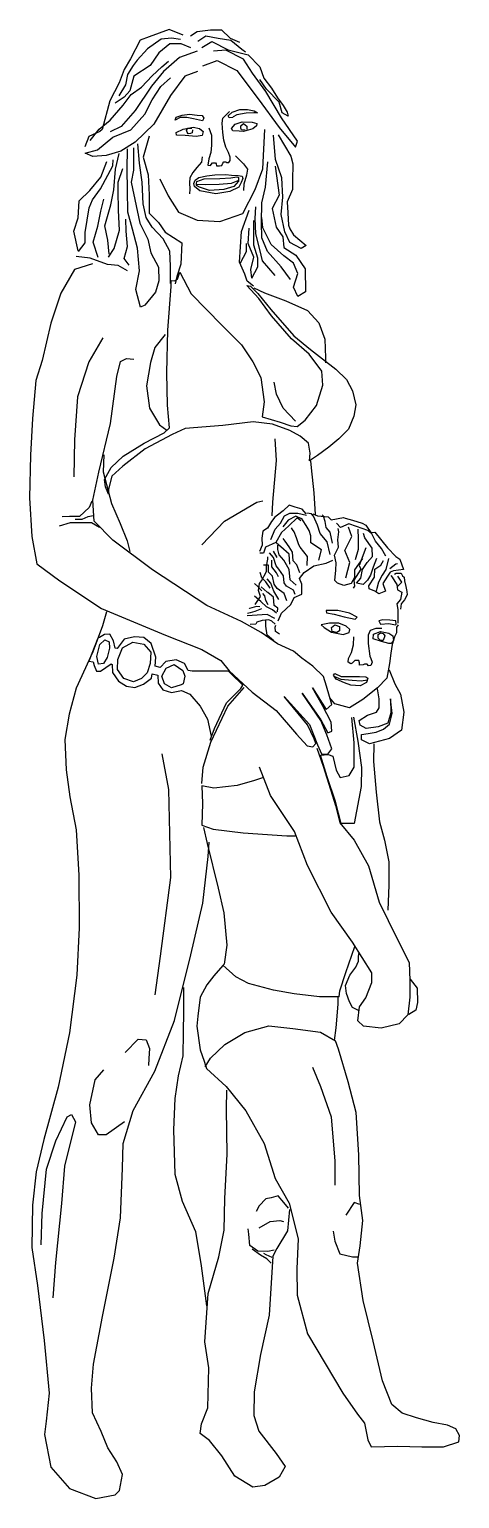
# Model space of a CAD drawing. Header units: metres. Extents: x -47.37 to -46.85, y -216.4 to -214.65.
import ezdxf

# ---------------------------------------------------------------- set-up
doc = ezdxf.new("R2010")
doc.units = ezdxf.units.M
doc.header["$MEASUREMENT"] = 0

# ---------------------------------------------------------------- blocks, each defined once
blk = doc.blocks.new('Mom & Daughter')
for points in [[(-0.7565, 5.5502), (-0.81, 5.5722), (-0.8855, 5.5434), (-0.9198, 5.531), (-0.9569, 5.4597), (-0.9802, 5.4199), (-0.9994, 5.3692), (-1.0351, 5.3006), (-1.0639, 5.1909), (-1.0735, 5.184), (-1.1147, 5.1648), (-1.1298, 5.125)], [(-0.7661, 5.5338), (-0.8004, 5.5392), (-0.8402, 5.5351), (-0.8924, 5.4981), (-0.9308, 5.4556), (-0.9459, 5.435), (-0.9679, 5.4007), (-0.9761, 5.3609), (-1.0008, 5.3198)], [(-0.7282, 5.5471), (-0.7031, 5.5645), (-0.6528, 5.5703), (-0.6103, 5.5703), (-0.5774, 5.5393), (-0.5426, 5.5239)], [(-0.7012, 5.5277), (-0.6702, 5.5471), (-0.6238, 5.5393), (-0.5755, 5.5316), (-0.5329, 5.4968), (-0.5194, 5.4872)], [(-0.703, 5.4888), (-0.7702, 5.4654), (-0.8306, 5.4119), (-0.8773, 5.3557), (-0.9392, 5.2636), (-0.9927, 5.2032), (-1.0339, 5.1826)], [(-0.7276, 5.5022), (-0.7647, 5.5173), (-0.8073, 5.5173), (-0.8484, 5.483), (-0.8814, 5.435), (-0.9445, 5.3939), (-0.9596, 5.339), (-0.9802, 5.3143), (-1.0145, 5.291)], [(-0.6857, 5.5026), (-0.647, 5.5258), (-0.5851, 5.4949), (-0.5097, 5.4756), (-0.4652, 5.4292), (-0.4498, 5.3867), (-0.4208, 5.348), (-0.3976, 5.3113), (-0.3763, 5.2823), (-0.3608, 5.2572), (-0.3569, 5.2417), (-0.3801, 5.2553), (-0.3917, 5.2958), (-0.4401, 5.3442), (-0.4652, 5.3809)], [(-0.6818, 5.4331), (-0.6277, 5.4543), (-0.5523, 5.4157), (-0.471, 5.3074), (-0.3917, 5.1992), (-0.3299, 5.1239), (-0.3221, 5.1471), (-0.3821, 5.2359), (-0.442, 5.3364), (-0.4923, 5.406), (-0.5271, 5.4582), (-0.5948, 5.493), (-0.6412, 5.4891)], [(-1.1106, 5.1497), (-1.0763, 5.1922), (-1.0337, 5.2265), (-0.9843, 5.2841), (-0.9541, 5.3239), (-0.9143, 5.3527), (-0.8745, 5.3952), (-0.8375, 5.4295), (-0.8127, 5.4515)], [(-0.7015, 5.4117), (-0.7495, 5.3939), (-0.8044, 5.3212), (-0.8677, 5.2112), (-0.9391, 5.1426), (-0.994, 5.1084), (-1.0489, 5.0919), (-1.0997, 5.0892), (-1.1285, 5.1015), (-1.0818, 5.1138), (-1.0242, 5.1618), (-0.9556, 5.1907), (-0.902, 5.2496), (-0.8746, 5.3045), (-0.8416, 5.3552), (-0.8046, 5.3882)], [(-0.6589, 5.1976), (-0.6494, 5.1692), (-0.6494, 5.1319), (-0.6507, 5.1039), (-0.6595, 5.0799), (-0.6621, 5.0558), (-0.6526, 5.0539), (-0.65, 5.0583), (-0.6456, 5.0647), (-0.6336, 5.0647), (-0.6311, 5.0609), (-0.6292, 5.0533), (-0.6184, 5.0533), (-0.6095, 5.0546), (-0.6057, 5.0628), (-0.6013, 5.0678), (-0.5937, 5.0685), (-0.5905, 5.0659), (-0.5829, 5.0659), (-0.5772, 5.0735), (-0.5779, 5.0862), (-0.5836, 5.1045), (-0.5943, 5.1241), (-0.6019, 5.1507), (-0.6057, 5.1799), (-0.6083, 5.216), (-0.6051, 5.235), (-0.5798, 5.2597)], [(-0.7206, 5.1902), (-0.7226, 5.1781), (-0.7281, 5.1762), (-0.7369, 5.1755), (-0.7409, 5.1811), (-0.7432, 5.1886), (-0.7389, 5.1967), (-0.7236, 5.197)], [(-0.5207, 5.1883), (-0.5351, 5.1896), (-0.5374, 5.1958), (-0.5374, 5.2059), (-0.5276, 5.2144), (-0.5142, 5.2046), (-0.5139, 5.1915)], [(-0.8857, 5.1657), (-0.909, 5.0862), (-0.8898, 5.019), (-0.8857, 4.9431), (-0.8857, 4.8732), (-0.85, 4.8375), (-0.8253, 4.8005), (-0.7621, 4.7607), (-0.7649, 4.6798), (-0.78, 4.6318), (-0.7868, 4.6044)], [(-0.8454, 5.0032), (-0.8132, 4.9387), (-0.7745, 4.8769), (-0.7036, 4.846), (-0.6172, 4.8421), (-0.5295, 4.8717), (-0.4831, 4.9632), (-0.4534, 5.0418), (-0.4457, 5.1913)], [(-0.3954, 5.1715), (-0.3471, 5.0903), (-0.3393, 5.0613), (-0.3413, 4.9975), (-0.3413, 4.9628), (-0.3606, 4.9164), (-0.3587, 4.8739), (-0.3567, 4.8275), (-0.3509, 4.814), (-0.3374, 4.7908), (-0.2891, 4.7502), (-0.3084, 4.7386), (-0.3509, 4.7618), (-0.3703, 4.8024), (-0.3838, 4.8681), (-0.378, 4.9338), (-0.3819, 5.0072), (-0.4051, 5.0768), (-0.4128, 5.1695)], [(-1.038, 4.7168), (-1.0422, 4.7703), (-1.0545, 4.8252), (-1.0312, 4.9047), (-1.0202, 4.9623), (-1.0133, 5.0405), (-0.9996, 5.0995)], [(-0.9447, 5.1214), (-0.9447, 5.0364), (-0.9543, 4.9911), (-0.9214, 4.8348), (-0.8912, 4.7744), (-0.8788, 4.7223), (-0.85, 4.6674), (-0.8486, 4.6153), (-0.861, 4.5728), (-0.9021, 4.5234), (-0.9186, 4.5152), (-0.9365, 4.5824), (-0.9227, 4.6537), (-0.9296, 4.7401), (-0.9488, 4.8128), (-0.9667, 4.8773), (-0.968, 4.961), (-0.9694, 5.0405), (-0.968, 5.1173)], [(-0.8047, 4.6057), (-0.8047, 4.6716), (-0.8074, 4.7292), (-0.8321, 4.7758), (-0.8747, 4.8197), (-0.8967, 4.8567), (-0.909, 4.9089), (-0.9118, 4.9911), (-0.9227, 5.0638), (-0.9282, 5.1365)], [(-0.6842, 5.0874), (-0.6874, 5.0665), (-0.7045, 5.0469), (-0.7197, 5.0279), (-0.7317, 5.0077), (-0.733, 4.9887), (-0.7317, 4.9641), (-0.733, 4.9463)], [(-0.5577, 5.0916), (-0.527, 5.061), (-0.5113, 5.0405), (-0.5154, 5.018), (-0.5256, 4.9839), (-0.5277, 4.96)], [(-1.1561, 4.7305), (-1.1726, 4.8046), (-1.1561, 4.8554), (-1.152, 4.9198), (-1.1108, 4.9596), (-1.0696, 5.0103), (-1.0463, 5.0693)], [(-1.1547, 4.7278), (-1.1286, 4.7607), (-1.1286, 4.7991), (-1.1135, 4.8938), (-1.1012, 4.9239), (-1.071, 4.9651), (-1.0243, 5.0529), (-1.0229, 5.0762)], [(-1.0408, 4.7059), (-1.0188, 4.7388), (-0.9982, 4.8087), (-1.0023, 4.8828), (-1.0037, 4.9596), (-1.0037, 4.9911), (-0.9859, 5.0433)], [(-0.349, 4.6207), (-0.3838, 4.669), (-0.436, 4.727), (-0.4573, 4.7792), (-0.4592, 4.8371), (-0.4573, 4.9125), (-0.4438, 4.9724), (-0.4341, 5.069)], [(-0.407, 5.0516), (-0.3915, 4.9415), (-0.4186, 4.8913), (-0.4031, 4.8198), (-0.378, 4.783), (-0.3741, 4.7425), (-0.3277, 4.7135), (-0.2929, 4.6613), (-0.291, 4.5743), (-0.32, 4.5569), (-0.3374, 4.5917), (-0.32, 4.6439), (-0.3374, 4.6826), (-0.3741, 4.7115), (-0.4225, 4.7541), (-0.4534, 4.8178), (-0.4573, 4.8565)], [(-0.7052, 4.9839), (-0.6729, 4.9828), (-0.62, 4.9835), (-0.5732, 4.9877), (-0.548, 4.9972)], [(-1.0792, 4.7045), (-1.0984, 4.7635), (-1.0806, 4.8238), (-1.0696, 4.8814), (-1.0586, 4.9267)], [(-0.4891, 4.5955), (-0.513, 4.615), (-0.522, 4.6411), (-0.5429, 4.6866), (-0.5344, 4.8035), (-0.5058, 4.8847)], [(-0.407, 4.6362), (-0.4554, 4.6922), (-0.465, 4.7347), (-0.4805, 4.7946), (-0.4824, 4.8526), (-0.4805, 4.8971)], [(-0.9612, 4.6757), (-0.9804, 4.7004), (-0.968, 4.747), (-0.9735, 4.8046), (-0.9749, 4.8499)], [(-0.496, 4.6265), (-0.4998, 4.6594), (-0.4882, 4.7057), (-0.5095, 4.7579), (-0.5056, 4.8159)], [(-0.496, 4.6265), (-0.4728, 4.669), (-0.4728, 4.7019), (-0.4882, 4.7521), (-0.4882, 4.8217), (-0.4882, 4.8449)], [(-0.5385, 4.6845), (-0.5153, 4.727), (-0.5153, 4.7579)], [(-0.968, 4.6537), (-1.0037, 4.6743), (-1.0435, 4.6784), (-1.1094, 4.7017), (-1.1629, 4.7086)], [(-1.1012, 4.6803), (-1.1691, 4.6584), (-1.2217, 4.5685), (-1.259, 4.4546), (-1.2919, 4.3123), (-1.3166, 4.2365), (-1.3288, 4.092), (-1.3369, 3.9525), (-1.3409, 3.7904), (-1.3315, 3.6431), (-1.3126, 3.5391), (-1.2259, 3.4752), (-1.0664, 3.3698), (-0.8242, 3.2683), (-0.685, 3.2143), (-0.6131, 3.172), (-0.582, 3.1329), (-0.4941, 3.0518), (-0.4035, 2.9816), (-0.3263, 2.8917), (-0.2856, 2.8473), (-0.2638, 2.8435), (-0.2525, 2.8567), (-0.2591, 2.8738), (-0.2837, 2.9277), (-0.3728, 3.0356), (-0.2761, 2.9287), (-0.2458, 2.851), (-0.2307, 2.817), (-0.207, 2.816), (-0.1918, 2.8359), (-0.2098, 2.8898), (-0.2335, 2.9438), (-0.3036, 3.0479), (-0.2326, 2.9466), (-0.2071, 2.8967), (-0.1916, 2.9038), (-0.194, 2.9371), (-0.2274, 3.0013), (-0.2643, 3.0679), (-0.2131, 2.9859), (-0.1916, 3.0049), (-0.2119, 3.0739), (-0.2234, 3.1107), (-0.2632, 3.1501), (-0.3058, 3.181), (-0.3374, 3.2073), (-0.3979, 3.2349), (-0.4605, 3.2779), (-0.5344, 3.3209), (-0.666, 3.3807), (-0.8734, 3.5173), (-1.0242, 3.6297), (-1.0942, 3.7014), (-1.0997, 3.7812), (-1.0765, 3.8886), (-1.0322, 4.0739), (-1.0085, 4.2516), (-0.9951, 4.3095), (-0.9713, 4.3209), (-0.9444, 4.3178)], [(-0.4873, 4.5888), (-0.4471, 4.5703), (-0.3659, 4.5393), (-0.2838, 4.5029), (-0.2413, 4.4565), (-0.2184, 4.3938), (-0.2159, 4.3234), (-0.2152, 4.304)], [(-1.0613, 4.399), (-1.1156, 4.308), (-1.1582, 4.1742), (-1.1698, 4.0116), (-1.1718, 3.8703)], [(-0.8248, 4.4115), (-0.8638, 4.362), (-0.8803, 4.3051), (-0.8953, 4.2167), (-0.8848, 4.1313), (-0.8458, 4.0684), (-0.8188, 4.0474)], [(-0.3295, 4.0818), (-0.376, 4.1312), (-0.4015, 4.1852), (-0.4105, 4.2301)], [(-0.4083, 4.0152), (-0.4034, 3.9331), (-0.4163, 3.7739), (-0.4195, 3.7224)], [(-1.058, 3.9541), (-1.0604, 3.8899), (-1.0547, 3.8655), (-1.0295, 3.7689), (-0.9963, 3.6927), (-0.9689, 3.6266), (-0.9592, 3.5863)], [(-0.2721, 3.9314), (-0.2695, 3.9051), (-0.2599, 3.8096), (-0.2541, 3.7269)], [(-1.1034, 3.7777), (-1.1138, 3.7539), (-1.15, 3.7197), (-1.1889, 3.7197), (-1.2165, 3.7178)], [(-0.6851, 3.6114), (-0.5993, 3.7016), (-0.4759, 3.7738), (-0.4534, 3.7786)], [(-0.2893, 3.7295), (-0.3036, 3.748), (-0.3305, 3.7556), (-0.354, 3.7623), (-0.3759, 3.7413), (-0.3978, 3.7245), (-0.4079, 3.7169), (-0.4205, 3.7001), (-0.4364, 3.6757), (-0.4533, 3.6639), (-0.4575, 3.637), (-0.4558, 3.6102), (-0.4667, 3.5866)], [(-1.0749, 3.6779), (-1.1043, 3.6959), (-1.1462, 3.6959), (-1.1861, 3.695), (-1.2279, 3.6826)], [(-1.0977, 3.7225), (-1.1186, 3.7178), (-1.1414, 3.7083), (-1.1671, 3.7083)], [(-0.3086, 3.7034), (-0.3237, 3.7152), (-0.3549, 3.6841), (-0.3826, 3.6589), (-0.4036, 3.6211), (-0.444, 3.6026), (-0.4507, 3.5799), (-0.465, 3.5799)], [(-0.423, 3.6328), (-0.407, 3.6715), (-0.3868, 3.6942), (-0.3717, 3.7219), (-0.3507, 3.732), (-0.3204, 3.732), (-0.2876, 3.7253)], [(-0.3063, 3.7102), (-0.3284, 3.7212), (-0.3578, 3.7053), (-0.3774, 3.6808)], [(-0.2413, 3.5538), (-0.2312, 3.5925), (-0.2716, 3.6194), (-0.2716, 3.6455), (-0.2775, 3.6665), (-0.2884, 3.6858), (-0.3002, 3.7034), (-0.3061, 3.7135)], [(-0.1976, 3.5757), (-0.2085, 3.6228), (-0.2363, 3.6555), (-0.2464, 3.6866), (-0.2615, 3.7203), (-0.2682, 3.7295), (-0.2867, 3.732)], [(-0.263, 3.7304), (-0.2454, 3.722), (-0.2058, 3.7187), (-0.1941, 3.7069), (-0.147, 3.7161), (-0.1411, 3.7136), (-0.1133, 3.7052), (-0.0755, 3.6943), (-0.062, 3.6867), (-0.0427, 3.659), (-0.0284, 3.6598), (0.0206, 3.6008), (0.0517, 3.568), (0.0668, 3.5579), (0.0811, 3.5176), (0.0433, 3.5134), (0.0307, 3.5075), (0.0197, 3.4932), (0.0029, 3.4646), (0.013, 3.4361), (-0.0131, 3.4251), (-0.0282, 3.4352), (-0.0492, 3.4445), (-0.0509, 3.4562), (-0.0291, 3.489), (-0.0282, 3.5193), (-0.0055, 3.5352), (0.0046, 3.5521)], [(-0.189, 3.6178), (-0.1983, 3.6607), (-0.2134, 3.6775), (-0.2168, 3.701), (-0.2227, 3.7203), (-0.2286, 3.7254)], [(0.0143, 3.5692), (-0.0031, 3.5981), (-0.0248, 3.6258), (-0.0392, 3.6534), (-0.0543, 3.6661), (-0.097, 3.6817), (-0.1271, 3.6919), (-0.1578, 3.6781), (-0.1741, 3.6944)], [(-0.3128, 3.5051), (-0.3246, 3.5362), (-0.338, 3.5505), (-0.3406, 3.5841), (-0.354, 3.6043), (-0.3692, 3.6253), (-0.3759, 3.6362)], [(-0.2851, 3.5337), (-0.2842, 3.5681), (-0.312, 3.6034), (-0.317, 3.6118), (-0.3254, 3.6379), (-0.3347, 3.6614), (-0.3414, 3.6707), (-0.3448, 3.6766)], [(-0.0745, 3.5605), (-0.1056, 3.5168), (-0.1056, 3.4882), (-0.1174, 3.4646), (-0.146, 3.4571), (-0.1695, 3.4663), (-0.1804, 3.4764), (-0.1762, 3.5151), (-0.1746, 3.5437), (-0.1813, 3.5731), (-0.1661, 3.6025), (-0.1687, 3.6311), (-0.1645, 3.6613), (-0.1678, 3.6739)], [(-0.1376, 3.4865), (-0.1233, 3.5445), (-0.1418, 3.5899), (-0.1148, 3.6437), (-0.1275, 3.679)], [(-0.1014, 3.5563), (-0.0905, 3.5949), (-0.0905, 3.6344), (-0.0913, 3.6714)], [(-0.0215, 3.5605), (-0.0341, 3.5268), (-0.045, 3.4966), (-0.056, 3.4781), (-0.0719, 3.4613), (-0.0972, 3.4655), (-0.0812, 3.4857), (-0.0745, 3.5176), (-0.0568, 3.5445), (-0.0366, 3.568), (-0.0375, 3.5991), (-0.0661, 3.6386), (-0.0711, 3.6546)], [(-0.331, 3.4228), (-0.337, 3.4396), (-0.3634, 3.4552), (-0.373, 3.4672), (-0.3754, 3.4936), (-0.3922, 3.5188), (-0.403, 3.532), (-0.4126, 3.5632), (-0.4282, 3.5812)], [(-0.3995, 3.5631), (-0.413, 3.5876)], [(-0.3515, 3.5379), (-0.354, 3.5765), (-0.3851, 3.6043), (-0.4011, 3.6186)], [(-0.3274, 3.4588), (-0.3502, 3.4792), (-0.3538, 3.5176), (-0.3742, 3.5536), (-0.391, 3.574), (-0.397, 3.5944), (-0.397, 3.6112)], [(-0.0621, 3.5999), (-0.0874, 3.5337), (-0.0808, 3.5199), (-0.1073, 3.4778), (-0.1055, 3.4543), (-0.1097, 3.4465)], [(-0.4833, 3.3852), (-0.4622, 3.4159), (-0.4706, 3.438), (-0.4664, 3.4645), (-0.459, 3.475), (-0.44, 3.5109), (-0.44, 3.531), (-0.4347, 3.5574), (-0.4347, 3.5659)], [(-0.3622, 3.3988), (-0.373, 3.4264), (-0.3994, 3.4456), (-0.4102, 3.4624), (-0.4174, 3.4924), (-0.4318, 3.508), (-0.4318, 3.5344), (-0.451, 3.5344)], [(-0.3936, 3.49), (-0.402, 3.5059), (-0.4196, 3.5286), (-0.4196, 3.5538)], [(-0.3957, 3.3227), (-0.3825, 3.3515), (-0.3477, 3.3851), (-0.3345, 3.4114), (-0.3057, 3.4246), (-0.3057, 3.4618), (-0.3141, 3.4834), (-0.2961, 3.5062), (-0.2601, 3.5326), (-0.2133, 3.5422), (-0.1881, 3.553)], [(0.0246, 3.5602), (0.0143, 3.5187), (0.0005, 3.497), (-0.014, 3.4694), (-0.02, 3.4459), (-0.023, 3.4357)], [(0.0294, 3.5217), (0.0517, 3.5398), (0.0577, 3.541)], [(-0.4574, 3.4365), (-0.4723, 3.4533), (-0.4847, 3.4643)], [(-0.4255, 3.4471), (-0.4423, 3.4715), (-0.4575, 3.4858), (-0.4642, 3.5068)], [(-0.3932, 3.4044), (-0.4114, 3.436), (-0.4234, 3.4662), (-0.4373, 3.4829)], [(0.0332, 3.4955), (0.0383, 3.4887), (0.0475, 3.4728), (0.0551, 3.461), (0.0584, 3.4408), (0.0744, 3.4316), (0.0702, 3.4039), (0.0551, 3.387), (0.0593, 3.366), (0.0601, 3.34), (0.0601, 3.3299), (0.0593, 3.3139)], [(0.0467, 3.5005), (0.0534, 3.5047), (0.0719, 3.5039), (0.0778, 3.4946), (0.0837, 3.4887), (0.0854, 3.4753), (0.0896, 3.4534), (0.0938, 3.4341), (0.0954, 3.4215), (0.0845, 3.403), (0.0719, 3.3879), (0.0702, 3.3677)], [(0.0576, 3.4526), (0.0744, 3.4702), (0.0601, 3.4929)], [(-0.4018, 3.3521), (-0.4174, 3.3653), (-0.4402, 3.376), (-0.4618, 3.3964), (-0.4858, 3.4168)], [(-0.3982, 3.3565), (-0.397, 3.3709), (-0.4102, 3.3817), (-0.4126, 3.4129), (-0.4342, 3.4309), (-0.4378, 3.4321), (-0.4606, 3.4525)], [(-0.4335, 3.3834), (-0.4421, 3.4001), (-0.4459, 3.4174), (-0.4541, 3.4269)], [(-1.048, 3.3572), (-1.0625, 3.304), (-1.0996, 3.2056), (-1.1627, 3.0666), (-1.1901, 2.9683), (-1.2062, 2.8711), (-1.2014, 2.7566), (-1.1869, 2.6533), (-1.1627, 2.5276), (-1.153, 2.3563), (-1.1514, 2.1548), (-1.1606, 1.976), (-1.1891, 1.7566), (-1.2316, 1.55), (-1.2865, 1.3508), (-1.3149, 1.2272), (-1.3291, 1.1012), (-1.3311, 0.9392), (-1.3108, 0.7948), (-1.2844, 0.5861), (-1.2662, 0.3856), (-1.2767, 0.2793), (-1.283, 0.2284), (-1.2592, 0.1042), (-1.1891, 0.0231), (-1.0888, -0.0151), (-1.0155, -0.0008), (-0.998, 0.0151), (-0.9875, 0.0764), (-1.0085, 0.125), (-1.0427, 0.1775), (-1.0677, 0.2395), (-1.1015, 0.3111), (-1.1047, 0.405), (-1.0967, 0.4964), (-1.0632, 0.6778), (-1.0186, 0.8992), (-0.9945, 1.0532), (-0.9865, 1.2412), (-0.9845, 1.3352), (-0.9462, 1.4605), (-0.8641, 1.6104), (-0.7899, 1.803), (-0.7279, 2.053), (-0.6819, 2.249), (-0.6619, 2.427), (-0.6579, 2.481)], [(-0.459, 3.3683), (-0.4844, 3.3578), (-0.5013, 3.3536), (-0.5118, 3.3504)], [(-0.4656, 3.3767), (-0.4771, 3.3772), (-0.5044, 3.37), (-0.5053, 3.3714)], [(-0.4078, 3.3313), (-0.4366, 3.3469), (-0.5134, 3.3421)], [(-0.4066, 3.3097), (-0.4198, 3.3217), (-0.4306, 3.3265), (-0.4558, 3.3241), (-0.4762, 3.3181), (-0.4798, 3.3097), (-0.5014, 3.3085)], [(-0.4114, 3.247), (-0.4378, 3.2685), (-0.4426, 3.3021), (-0.4426, 3.3249)], [(-0.3897, 3.2721), (-0.4054, 3.2817), (-0.4066, 3.2985), (-0.4042, 3.3069)], [(0.0605, 3.3076), (0.0543, 3.2982), (0.0543, 3.2773), (0.0463, 3.2622), (0.0383, 3.233), (0.0331, 3.2003), (0.0278, 3.161), (0.0173, 3.1046), (-0.0181, 3.0679), (-0.0731, 3.0234), (-0.1243, 2.9919), (-0.1794, 3.0077), (-0.199, 3.0299)], [(-0.0019, 3.2936), (-0.0235, 3.2936), (-0.0451, 3.2858), (-0.0528, 3.2686), (-0.0537, 3.2367), (-0.0465, 3.1886), (-0.0431, 3.1792), (-0.038, 3.1656), (-0.0431, 3.1536), (-0.0516, 3.1519), (-0.0576, 3.1579), (-0.0678, 3.1579), (-0.0721, 3.1554), (-0.0857, 3.1545), (-0.0857, 3.163), (-0.0891, 3.1724), (-0.1044, 3.1715), (-0.1138, 3.1622), (-0.1189, 3.1588), (-0.1292, 3.1656), (-0.1283, 3.1792), (-0.1172, 3.2022), (-0.1087, 3.2311), (-0.1079, 3.2626)], [(0.0267, 3.1363), (0.0487, 3.0831), (0.0699, 3.0436), (0.0818, 2.9755), (0.0735, 2.9075), (0.0276, 2.8754), (-0.0477, 2.8552), (-0.079, 2.8708), (-0.079, 2.8901), (-0.0533, 2.8947), (-0.0229, 2.8993), (0.0056, 2.9103), (0.0276, 2.9296), (0.0377, 2.9709), (0.0313, 3.026), (0.0331, 2.9727), (0.0221, 2.9342), (-0.0147, 2.9195), (-0.0606, 2.914), (-0.0836, 2.9259), (-0.0872, 2.9434), (-0.056, 2.9645), (-0.022, 2.9755), (-0.0119, 2.992), (-0.0119, 3.026), (-0.0183, 3.0645)], [(-0.1832, 3.1126), (-0.1577, 3.1009), (-0.1137, 3.0967), (-0.0803, 3.0946), (-0.056, 3.0984)], [(-0.6861, 2.704), (-0.6807, 2.7667), (-0.651, 2.8617), (-0.5872, 2.999), (-0.5244, 3.0688)], [(-0.032, 2.8546), (-0.0331, 2.7885), (-0.0229, 2.6715), (-0.0097, 2.5584), (0.0086, 2.4891), (0.0259, 2.4068), (0.0259, 2.3174), (0.0218, 2.2229)], [(-0.8635, 1.901), (-0.8428, 2.0479), (-0.8037, 2.3463), (-0.8106, 2.6814), (-0.8359, 2.8169)], [(-0.2486, 2.8389), (-0.2242, 2.7706), (-0.1966, 2.6812), (-0.1771, 2.6211), (-0.1608, 2.5544), (-0.107, 2.4891), (-0.0517, 2.3915), (-0.011, 2.253), (0.0573, 2.1132), (0.1026, 2.023), (0.1049, 1.9547), (0.1049, 1.8921), (0.0969, 1.8249), (0.065, 1.7907), (-0.0034, 1.7736), (-0.0706, 1.7816), (-0.0923, 1.8021), (-0.0866, 1.8556), (-0.0626, 1.8898), (-0.0398, 1.9479), (-0.0398, 1.9843), (-0.1125, 2.1005), (-0.1945, 2.2153), (-0.284, 2.3925), (-0.3332, 2.5219), (-0.4244, 2.6586), (-0.4663, 2.7663)], [(-0.6788, 2.5365), (-0.6656, 2.4763), (-0.6239, 2.3061), (-0.6023, 2.2121), (-0.5899, 2.0893), (-0.6009, 2.0177), (-0.6055, 2.0125)], [(-0.1634, 1.8935), (-0.1608, 1.9161), (-0.1383, 1.9857), (-0.1035, 2.0844)], [(-0.0905, 1.8415), (-0.1123, 1.852), (-0.1236, 1.8738), (-0.1362, 1.9054), (-0.1397, 1.9364), (-0.1229, 1.975), (-0.0996, 2.0052), (-0.0905, 2.0291), (-0.0898, 2.0439), (-0.0884, 2.0572)], [(0.1058, 1.9603), (0.1325, 1.9259), (0.1346, 1.8716), (0.1276, 1.8428), (0.1008, 1.8252)], [(-0.7549, 1.9289), (-0.7549, 1.837), (-0.7566, 1.7576), (-0.758, 1.669), (-0.7752, 1.5929), (-0.7881, 1.5058), (-0.7938, 1.3872), (-0.788, 1.2185), (-0.7609, 1.1157), (-0.7094, 1.0009), (-0.688, 0.8695), (-0.6683, 0.7175)], [(-0.9771, 1.6811), (-0.9278, 1.7317), (-0.8966, 1.7291), (-0.8849, 1.6967), (-0.8875, 1.6591), (-0.8888, 1.6319)], [(-0.6708, 1.6299), (-0.6673, 1.6202), (-0.5933, 1.5523), (-0.518, 1.4599), (-0.4486, 1.3348), (-0.4073, 1.2026), (-0.3539, 1.1089), (-0.3199, 0.9728), (-0.3247, 0.8589), (-0.3235, 0.7591), (-0.2834, 0.6112), (-0.1494, 0.3852), (-0.0937, 0.3055), (-0.0668, 0.2719), (-0.0548, 0.2089), (-0.0413, 0.182), (0.0594, 0.1847), (0.1507, 0.182), (0.2326, 0.182), (0.2916, 0.2008), (0.2943, 0.225), (0.2796, 0.2505), (0.2487, 0.2639), (0.1936, 0.2746), (0.1305, 0.2921), (0.0755, 0.3095), (0.0365, 0.343), (0.0016, 0.4329), (-0.0346, 0.5837), (-0.0722, 0.738), (-0.0937, 0.8806), (-0.0843, 0.9463), (-0.0735, 1.042), (-0.0856, 1.1372), (-0.0883, 1.292), (-0.099, 1.453), (-0.1299, 1.5697), (-0.1662, 1.6937), (-0.1778, 1.7251)], [(-0.2647, 1.625), (-0.2349, 1.5523), (-0.1933, 1.4365), (-0.18, 1.2687), (-0.18, 1.1766)], [(-0.9798, 1.4176), (-1.0486, 1.3683), (-1.0784, 1.3683), (-1.1043, 1.4137), (-1.1108, 1.4824), (-1.0914, 1.577), (-1.0576, 1.6159)], [(-0.352, 1.0843), (-0.3601, 1.0027), (-0.3998, 0.9362), (-0.4151, 0.9066), (-0.4292, 0.6823), (-0.462, 0.5328), (-0.4867, 0.3912), (-0.4883, 0.3008), (-0.4686, 0.2416), (-0.4028, 0.1562), (-0.3683, 0.1069), (-0.3913, 0.0658), (-0.4456, 0.0346), (-0.4916, 0.0281), (-0.5607, 0.0708), (-0.61, 0.148), (-0.6561, 0.2055), (-0.6922, 0.2318), (-0.6873, 0.2696), (-0.6626, 0.3304), (-0.6593, 0.4822), (-0.6741, 0.5808), (-0.6609, 0.7652), (-0.6215, 0.9049), (-0.6001, 1.0055), (-0.5984, 1.1255), (-0.5886, 1.2947), (-0.5918, 1.466), (-0.5902, 1.5383)], [(-1.2957, 0.9502), (-1.292, 1.0689), (-1.276, 1.2379), (-1.2406, 1.3457), (-1.1972, 1.437), (-1.1812, 1.445), (-1.1652, 1.4176), (-1.2075, 1.2492), (-1.2185, 1.1068), (-1.2423, 0.8831), (-1.2514, 0.748)], [(-0.3564, 1.0889), (-0.3741, 1.1115), (-0.3951, 1.1357), (-0.4226, 1.1284), (-0.4428, 1.1252), (-0.4678, 1.0978), (-0.4791, 1.0768)], [(-0.0853, 1.103), (-0.1066, 1.1113), (-0.1385, 1.0628)], [(-0.4105, 0.93), (-0.4347, 0.9244), (-0.4726, 0.9252), (-0.5033, 0.947), (-0.5073, 0.9905), (-0.5098, 1.0107)], [(-0.4678, 1.0147), (-0.4258, 1.0389), (-0.3887, 1.0421), (-0.375, 1.0389)], [(-0.1869, 1.0014), (-0.1799, 0.9636), (-0.1609, 0.9152), (-0.1125, 0.9045), (-0.0936, 0.9045)], [(-0.4216, 0.8801), (-0.4387, 0.8972), (-0.4628, 0.91), (-0.4948, 0.9334)], [(-0.4188, 0.9014), (-0.4408, 0.9114), (-0.45, 0.9164)]]:
    blk.add_lwpolyline(points)
for points in [[(-0.5677, 5.2375), (-0.5816, 5.2363), (-0.586, 5.2432), (-0.5702, 5.2571), (-0.5417, 5.2673), (-0.5113, 5.2673), (-0.4866, 5.2628), (-0.4733, 5.2546), (-0.4873, 5.2553), (-0.517, 5.254), (-0.5531, 5.2477), (-0.5664, 5.2394)], [(-0.6836, 5.2249), (-0.7171, 5.2319), (-0.7431, 5.2369), (-0.7678, 5.2369), (-0.7867, 5.2274), (-0.7836, 5.2388), (-0.7608, 5.2464), (-0.7329, 5.2502), (-0.7032, 5.2464), (-0.6842, 5.2451), (-0.6785, 5.235)], [(-0.6842, 5.1685), (-0.7076, 5.1641), (-0.7494, 5.1685), (-0.7823, 5.1704), (-0.7836, 5.1805), (-0.7564, 5.1932), (-0.719, 5.2008), (-0.695, 5.1951), (-0.6804, 5.1843)], [(-0.5442, 5.1844), (-0.5677, 5.1869), (-0.5727, 5.1952), (-0.5582, 5.2122), (-0.5316, 5.2205), (-0.4942, 5.2198), (-0.4759, 5.2148), (-0.4771, 5.2059), (-0.4917, 5.1939), (-0.5265, 5.1838)], [(-0.711, 4.999), (-0.6968, 5.0087), (-0.6659, 5.0157), (-0.6365, 5.019), (-0.5937, 5.0196), (-0.5725, 5.0178), (-0.5468, 5.016), (-0.5326, 5.0144), (-0.5295, 5.0051), (-0.5362, 4.9893), (-0.5446, 4.9716), (-0.5787, 4.9561), (-0.6322, 4.9468), (-0.6926, 4.9576), (-0.7136, 4.9744), (-0.7155, 4.9858)], [(-0.7044, 4.9931), (-0.6772, 5.0038), (-0.6165, 5.0051), (-0.5759, 5.0076), (-0.5519, 5.0108), (-0.5456, 5.0083), (-0.5456, 4.995), (-0.5633, 4.9747), (-0.6019, 4.9627), (-0.657, 4.9596), (-0.6942, 4.9716), (-0.7052, 4.978), (-0.7055, 4.9866)], [(-0.0946, 3.3369), (-0.124, 3.3523), (-0.1687, 3.362), (-0.2135, 3.362), (-0.2117, 3.3528), (-0.1829, 3.3486), (-0.1444, 3.3377), (-0.1032, 3.3287)], [(-0.1228, 3.2893), (-0.1374, 3.3032), (-0.1652, 3.3143), (-0.2, 3.3143), (-0.232, 3.308), (-0.2209, 3.2969), (-0.1924, 3.2802), (-0.1485, 3.2705), (-0.1256, 3.2781)], [(-0.1721, 3.2788), (-0.1895, 3.2823), (-0.1922, 3.2969), (-0.1804, 3.308), (-0.1623, 3.3017), (-0.1616, 3.2851)], [(-0.0062, 3.3108), (0.0247, 3.3122), (0.0501, 3.3074), (0.0536, 3.3108), (0.0515, 3.3225), (0.0295, 3.3252), (0.0027, 3.3273), (-0.0131, 3.3225)], [(0.0248, 3.2371), (-0.003, 3.244), (-0.0343, 3.2545), (-0.0329, 3.2725), (-0.0065, 3.2823), (0.0255, 3.276), (0.0401, 3.2663), (0.0436, 3.2482), (0.0339, 3.2364)], [(-0.0058, 3.2482), (-0.0148, 3.2565), (-0.0148, 3.2711), (-0.0058, 3.2767), (0.004, 3.2746), (0.0095, 3.2656), (0.004, 3.2475)], [(-0.1794, 3.122), (-0.1564, 3.111), (-0.1181, 3.111), (-0.0857, 3.111), (-0.0627, 3.1101), (-0.0551, 3.105), (-0.0602, 3.0888), (-0.0832, 3.0761), (-0.119, 3.0778), (-0.1437, 3.0871), (-0.1752, 3.1007), (-0.1846, 3.1161)]]:
    blk.add_lwpolyline(points, close=True)
at = {"color": 6}
for points in [[(-0.7691, 4.6486), (-0.7256, 4.5662), (-0.6101, 4.4476), (-0.5351, 4.3727), (-0.4916, 4.3083), (-0.4616, 4.2483), (-0.4481, 4.1551), (-0.4559, 4.0989), (-0.4225, 4.0879), (-0.3874, 4.0789), (-0.3473, 4.0644), (-0.3231, 4.0622), (-0.2924, 4.0854), (-0.2491, 4.142), (-0.2262, 4.2189), (-0.2289, 4.2725), (-0.2772, 4.3371), (-0.3447, 4.3952), (-0.4203, 4.4833), (-0.4683, 4.5493), (-0.5141, 4.5987), (-0.5003, 4.5958), (-0.4726, 4.5675), (-0.4232, 4.5072), (-0.336, 4.4063), (-0.272, 4.3545), (-0.2269, 4.3197), (-0.1758, 4.28), (-0.1356, 4.2407), (-0.1122, 4.1972), (-0.0996, 4.1437), (-0.1072, 4.1018), (-0.1281, 4.0516), (-0.1648, 4.0153), (-0.2026, 3.983), (-0.2456, 3.9518), (-0.2764, 3.9314), (-0.2743, 3.961), (-0.2805, 3.9979), (-0.3122, 4.0255), (-0.3511, 4.047), (-0.4166, 4.0705), (-0.4898, 4.0801), (-0.6061, 4.0654), (-0.7486, 4.0539), (-0.7987, 4.0315), (-0.9008, 3.9776), (-0.9857, 3.9111), (-1.0272, 3.8732), (-1.0398, 3.8239), (-1.0398, 3.8044), (-1.0513, 3.833), (-1.0558, 3.8606), (-1.0306, 3.9064), (-0.9847, 3.9489), (-0.9044, 3.9982), (-0.8286, 4.0383), (-0.808, 4.0567), (-0.8165, 4.1434), (-0.8183, 4.2664), (-0.8146, 4.4278), (-0.8017, 4.5942), (-0.8017, 4.6176), (-0.7889, 4.6157), (-0.7782, 4.6227)], [(-0.6539, 2.8688), (-0.6369, 2.9137), (-0.5912, 3.0112), (-0.5369, 3.0655), (-0.5295, 3.0778), (-0.5752, 3.1222), (-0.5838, 3.1309), (-0.6357, 3.1309), (-0.7221, 3.1321), (-0.7372, 3.1336), (-0.7511, 3.1604), (-0.7831, 3.1751), (-0.822, 3.1682), (-0.8436, 3.1457), (-0.8635, 3.1509), (-0.8601, 3.1846), (-0.8783, 3.2366), (-0.906, 3.2591), (-0.9415, 3.2626), (-0.9812, 3.2531), (-1.0072, 3.2176), (-1.015, 3.2193), (-1.0219, 3.247), (-1.0349, 3.2721), (-1.0556, 3.2712), (-1.0747, 3.2591), (-1.0807, 3.2574), (-1.1145, 3.1701), (-1.0989, 3.1666), (-1.0954, 3.1528), (-1.0859, 3.1312), (-1.0704, 3.132), (-1.0505, 3.145), (-1.0306, 3.1597), (-1.0262, 3.1562), (-1.0254, 3.1268), (-1.002, 3.094), (-0.9717, 3.0741), (-0.9397, 3.0689), (-0.9077, 3.0819), (-0.8774, 3.1052), (-0.8748, 3.1217), (-0.8523, 3.1165), (-0.8515, 3.0853), (-0.8333, 3.0603), (-0.8013, 3.0499), (-0.7624, 3.0577), (-0.731, 3.0445), (-0.6921, 2.9978), (-0.6636, 2.9494), (-0.6506, 2.8845)], [(-1.0452, 3.1838), (-1.0599, 3.1604), (-1.0789, 3.1587), (-1.085, 3.1872), (-1.0738, 3.233), (-1.0539, 3.2512), (-1.0383, 3.2425), (-1.0366, 3.2192)], [(-0.8937, 3.1257), (-0.9144, 3.1032), (-0.9447, 3.0903), (-0.9819, 3.1041), (-1.0061, 3.1378), (-1.0044, 3.1759), (-0.9871, 3.2199), (-0.9473, 3.2416), (-0.9058, 3.2346), (-0.8798, 3.2035), (-0.8816, 3.1612)], [(-0.7639, 3.079), (-0.8002, 3.0687), (-0.8279, 3.0834), (-0.8374, 3.1119), (-0.821, 3.143), (-0.7907, 3.1568), (-0.7579, 3.1344), (-0.7501, 3.1128), (-0.757, 3.0834)]]:
    blk.add_lwpolyline(points, close=True, dxfattribs=at)
for points in [[(-0.1086, 2.9566), (-0.0926, 2.8656), (-0.0785, 2.7657), (-0.0803, 2.6924), (-0.1068, 2.5518), (-0.1563, 2.5518), (-0.1775, 2.6357), (-0.2085, 2.7302), (-0.2341, 2.8124), (-0.2049, 2.8141), (-0.1881, 2.8088), (-0.1749, 2.755), (-0.1598, 2.7276), (-0.1254, 2.7346), (-0.1067, 2.7667), (-0.1067, 2.8585), (-0.1156, 2.9548)], [(-0.4555, 2.7258), (-0.4856, 2.7152), (-0.5518, 2.6967), (-0.6393, 2.6861), (-0.6853, 2.6958), (-0.6835, 2.6278), (-0.6853, 2.5457), (-0.6429, 2.5306), (-0.5289, 2.5165), (-0.3618, 2.5059), (-0.3309, 2.5059)], [(-0.6051, 2.0121), (-0.6395, 1.9733), (-0.6668, 1.9389), (-0.6915, 1.8922), (-0.7012, 1.819), (-0.7039, 1.7811), (-0.6915, 1.6912), (-0.6765, 1.648), (-0.6712, 1.6322)], [(-0.1634, 1.8935), (-0.2381, 1.8935), (-0.335, 1.9048), (-0.4131, 1.918), (-0.5081, 1.9443), (-0.5561, 1.9697), (-0.6059, 2.0129)], [(-0.1807, 1.7266), (-0.1754, 1.7751), (-0.1674, 1.865), (-0.1674, 1.895)], [(-0.6729, 1.6264), (-0.6522, 1.6602), (-0.5986, 1.712), (-0.5215, 1.758), (-0.4312, 1.7825), (-0.339, 1.7721), (-0.2346, 1.759), (-0.1778, 1.7251)]]:
    blk.add_lwpolyline(points, dxfattribs=at)

msp = doc.modelspace()

# ---------------------------------------------------------------- block references
at = {"xscale": 0.3135000000000001, "yscale": 0.3135000000000001, "zscale": 0.3135000000000001}
msp.add_blockref('Mom & Daughter', (-46.9454, -216.3988), dxfattribs=at)

doc.saveas('drawing.dxf')
